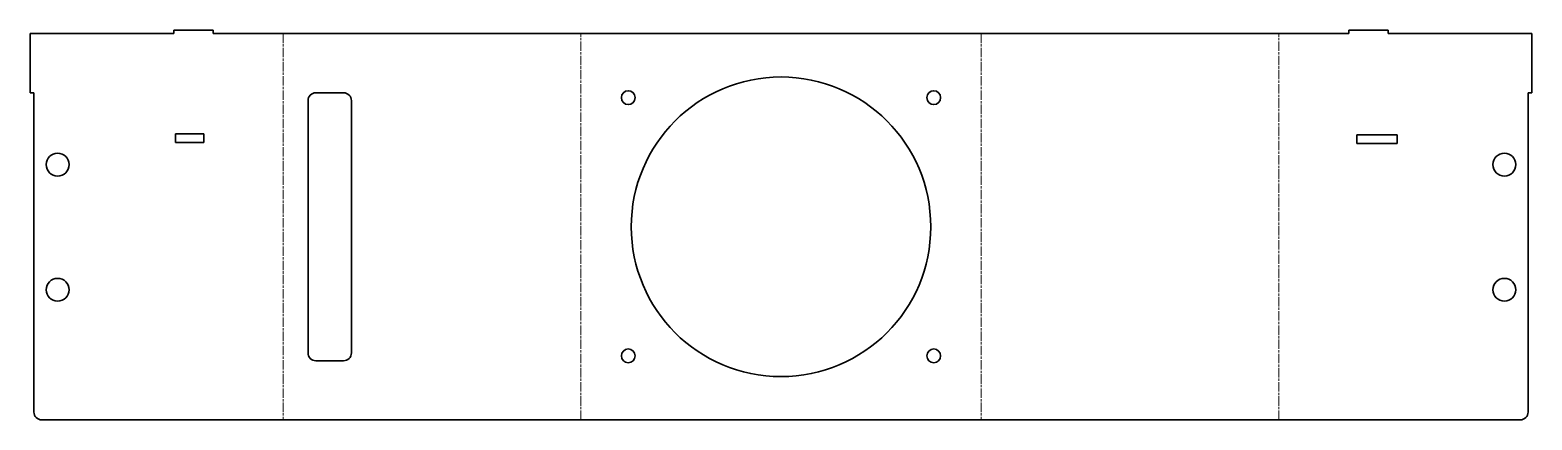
# Model space of a CAD drawing. Header units: inches. Extents: x 0 to 381, y 0 to 99.
import ezdxf

# ---------------------------------------------------------------- set-up
doc = ezdxf.new("R2010")
doc.units = ezdxf.units.IN
doc.header["$MEASUREMENT"] = 0
doc.linetypes.add('Chain', pattern=[13.68, 9.12, -1.14, 2.28, -1.14])
doc.layers.add('SIMUMAK Bend Centerline (ISO)', color=7, linetype='Chain', lineweight=9)
doc.layers.add('SIMUMAK Visible (ISO)', color=7, linetype='Continuous', lineweight=35)

# ---------------------------------------------------------------- blocks, each defined once
blk = doc.blocks.new('AMB-04-CHSPMANTHR02_Sheet_3_AMB-04-CHSPMANTHR02 (desplegada)')
at = {"layer": 'SIMUMAK Bend Centerline (ISO)', "ltscale": 0.263158}
for p, q in [((-126.29, 48.55), (-126.29, -49.45)), ((-50.76, -49.45), (-50.76, 48.55)), ((50.76, 48.55), (50.76, -49.45)), ((126.29, -49.45), (126.29, 48.55))]:
    blk.add_line(p, q, dxfattribs=at)
at = {"layer": 'SIMUMAK Visible (ISO)'}
for p, q in [((-190.55, 48.55), (-154.05, 48.55)), ((-190.55, 33.55), (-190.55, 48.55)), ((-154.05, 49.45), (-154.05, 48.55)), ((-144.05, 49.45), (-154.05, 49.45)), ((-144.05, 48.55), (-144.05, 49.45)), ((-144.05, 48.55), (144.05, 48.55)), ((144.05, 49.45), (144.05, 48.55)), ((154.05, 49.45), (144.05, 49.45)), ((154.05, 48.55), (154.05, 49.45)), ((154.05, 48.55), (190.55, 48.55)), ((190.55, 33.55), (190.55, 48.55)), ((-189.55, 33.55), (-190.55, 33.55)), ((-189.55, -47.45), (-189.55, 33.55)), ((-120.02, -32.45), (-120.02, 31.55)), ((-118.02, 33.55), (-111.02, 33.55)), ((-109.02, 31.55), (-109.02, -32.45)), ((189.55, 33.55), (190.55, 33.55)), ((189.55, 33.55), (189.55, -47.45)), ((-153.65, 23.15), (-146.45, 23.15)), ((-153.65, 20.95), (-153.65, 23.15)), ((-146.45, 23.15), (-146.45, 20.95)), ((146.12, 22.9), (156.32, 22.9)), ((146.12, 20.7), (146.12, 22.9)), ((156.32, 22.9), (156.32, 20.7)), ((-146.45, 20.95), (-153.65, 20.95)), ((156.32, 20.7), (146.12, 20.7)), ((-111.02, -34.45), (-118.02, -34.45)), ((187.55, -49.45), (-187.55, -49.45))]:
    blk.add_line(p, q, dxfattribs=at)
for centre, radius in [((0, -0.45), 38), ((-38.75, 32.3), 1.75), ((38.75, 32.3), 1.75), ((-183.55, 15.32), 2.9), ((183.55, 15.32), 2.9), ((-183.55, -16.43), 2.9), ((183.55, -16.43), 2.9), ((-38.75, -33.2), 1.75), ((38.75, -33.2), 1.75)]:
    blk.add_circle(centre, radius, dxfattribs=at)
for centre, start, end in [((-118.02, 31.55), 90, 180), ((-111.02, 31.55), 0, 90), ((-118.02, -32.45), 180, 270), ((-111.02, -32.45), 270, 0)]:
    blk.add_arc(centre, 2, start, end, dxfattribs=at)
at = {"layer": 'SIMUMAK Visible (ISO)', "extrusion": (0, 0, -1)}
for centre, start, end in [((187.55, -47.45), 270, 360), ((-187.55, -47.45), 180, 270)]:
    blk.add_arc(centre, 2, start, end, dxfattribs=at)

msp = doc.modelspace()

# ---------------------------------------------------------------- block references
msp.add_blockref('AMB-04-CHSPMANTHR02_Sheet_3_AMB-04-CHSPMANTHR02 (desplegada)', (190.55, 49.45))

doc.saveas('drawing.dxf')
